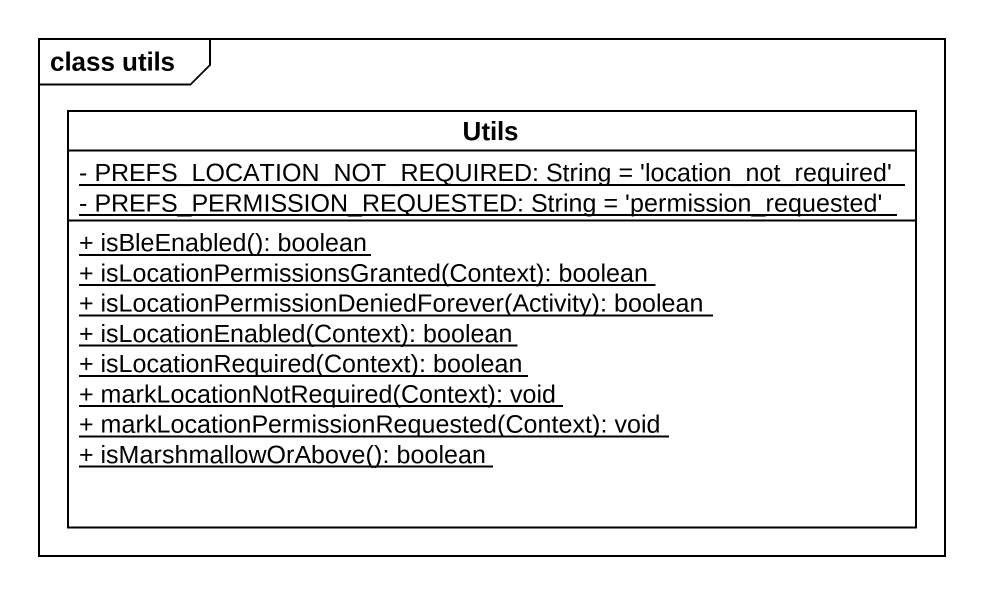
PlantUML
@startuml
mainframe class utils
hide circle
hide empty members
skinparam classAttributeIconSize 0
class Utils {
  {static} - PREFS_LOCATION_NOT_REQUIRED: String = 'location_not_required'
  {static} - PREFS_PERMISSION_REQUESTED: String = 'permission_requested'
  {static} + isBleEnabled(): boolean
  {static} + isLocationPermissionsGranted(Context): boolean
  {static} + isLocationPermissionDeniedForever(Activity): boolean
  {static} + isLocationEnabled(Context): boolean
  {static} + isLocationRequired(Context): boolean
  {static} + markLocationNotRequired(Context): void
  {static} + markLocationPermissionRequested(Context): void
  {static} + isMarshmallowOrAbove(): boolean
}
@enduml
